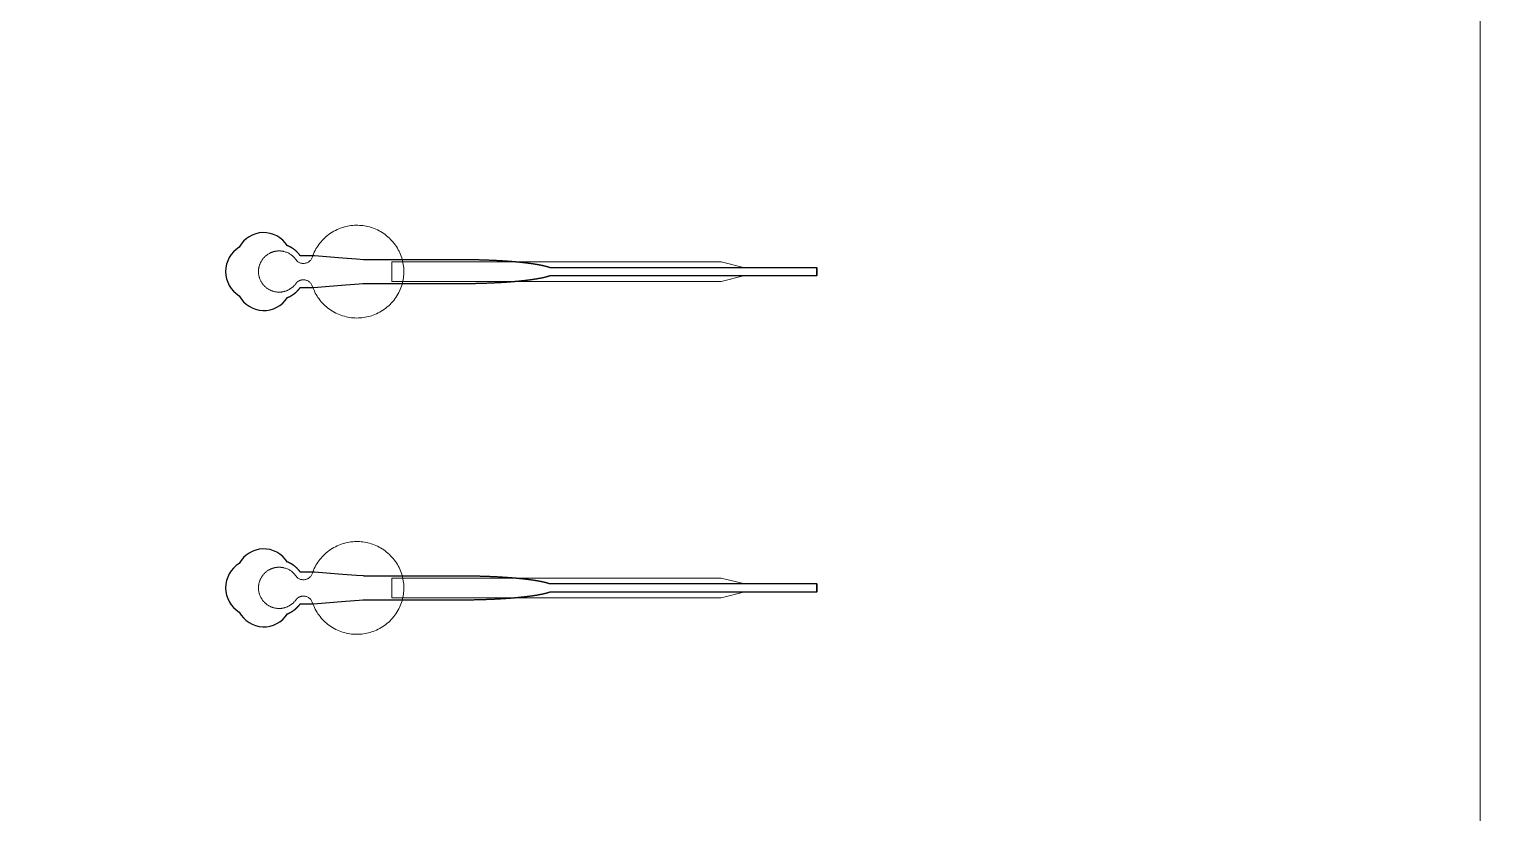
# Model space of a CAD drawing. Header units: inches. Extents: x -52997 to 52003, y -52254 to 52746.
# Drawn here: x 22411 to 31725, y -1610 to 3341 of the extents above; entities that cross this region are included whole.
import ezdxf

# ---------------------------------------------------------------- set-up
doc = ezdxf.new("R2010")
doc.units = ezdxf.units.IN
doc.header["$MEASUREMENT"] = 0
doc.layers.add('1', color=1, linetype='Continuous')
doc.layers.add('2', color=140, linetype='Continuous', lineweight=0)
doc.layers.add('3', color=90, linetype='Continuous', lineweight=0)

msp = doc.modelspace()

# ---------------------------------------------------------------- linework, layer by layer
at = {"layer": '1'}
for points in [[(-16283.4, -47485.7), (0, -47485.7), (16283.4, -47485.7, 5.999107)], [(-16250, -47285.7), (0, -47285.7), (16250, -47285.7, 5.986812)], [(-13685.8, -45485.7), (0, -45485.7), (13685.8, -45485.7, 6.794322)], [(24040.9, 1646.4), (24041.2, 1646.6), (24042.1, 1646.9), (24042.9, 1647.2), (24043.8, 1647.6), (24044.6, 1647.9), (24045.5, 1648.2), (24046.3, 1648.6), (24047.2, 1649), (24048, 1649.3), (24048.9, 1649.7), (24049.7, 1650.1), (24050.6, 1650.5), (24051.4, 1650.9), (24052.3, 1651.3), (24053.1, 1651.7), (24054, 1652.1), (24054.9, 1652.5), (24055.7, 1652.9), (24056.6, 1653.4), (24057.4, 1653.8), (24058.3, 1654.2), (24059.1, 1654.7), (24060, 1655.1), (24060.9, 1655.6), (24061.7, 1656.1), (24062.6, 1656.5), (24063.4, 1657), (24064.3, 1657.5), (24065.1, 1658), (24066, 1658.5), (24066.8, 1659), (24067.7, 1659.5), (24068.6, 1660), (24069.4, 1660.5), (24070.2, 1661), (24071.1, 1661.6), (24071.9, 1662.1), (24072.8, 1662.7), (24073.6, 1663.2), (24074.5, 1663.8), (24075.3, 1664.3), (24076.2, 1664.9), (24077, 1665.4), (24077.8, 1666), (24078.7, 1666.6), (24079.5, 1667.2), (24080.3, 1667.8), (24081.1, 1668.4), (24082, 1669), (24082.8, 1669.6), (24083.6, 1670.2), (24084.4, 1670.8), (24085.2, 1671.4), (24086, 1672), (24086.8, 1672.7), (24087.6, 1673.3), (24088.4, 1673.9), (24089.2, 1674.6), (24090, 1675.2), (24090.8, 1675.9), (24091.6, 1676.5), (24092.4, 1677.2), (24093.1, 1677.8), (24093.9, 1678.5), (24094.7, 1679.2), (24095.4, 1679.9), (24096.2, 1680.5), (24097, 1681.2), (24097.7, 1681.9), (24098.5, 1682.6), (24099.2, 1683.3), (24099.9, 1684), (24100.7, 1684.7), (24101.4, 1685.4), (24102.1, 1686.1), (24102.9, 1686.8), (24103.6, 1687.5), (24104.3, 1688.3), (24105, 1689), (24105.7, 1689.7), (24106.4, 1690.4), (24107.1, 1691.2), (24107.8, 1691.9), (24108.4, 1692.6), (24109.1, 1693.4), (24109.8, 1694.1), (24110.4, 1694.8), (24111.1, 1695.6), (24111.7, 1696.3), (24112.4, 1697.1), (24113, 1697.8), (24113.7, 1698.6), (24114.3, 1699.3), (24114.9, 1700.1), (24115.5, 1700.9), (24116.1, 1701.6), (24116.7, 1702.4), (24117.3, 1703.1), (24117.9, 1703.9), (24118.5, 1704.7), (24119.1, 1705.4), (24119.7, 1706.2), (24120.2, 1707), (24120.8, 1707.7), (24121.3, 1708.5), (24121.9, 1709.3), (24122.4, 1710), (24166, 1710), (24187.8, 1710), (24198.7, 1710), (24201.4, 1710), (24202.8, 1710), (24202.8, 1710), (24202.8, 1710), (24202.9, 1710), (24202.9, 1710), (24202.9, 1710.1), (24203, 1710.1), (24203.3, 1710.1), (24204, 1710.1), (24205.4, 1710.2), (24208.1, 1710.5), (24230.2, 1712.1), (24406.9, 1725.7), (24495.2, 1732.5), (24517.3, 1734.2), (24528.3, 1735), (24528.7, 1735), (24528.7, 1735), (24528.8, 1735), (24528.8, 1735), (24528.9, 1735), (24529.3, 1735), (24789.8, 1735), (24796.1, 1735), (24808.6, 1735), (24909.1, 1735), (25110.2, 1735), (25122.7, 1735), (25129, 1735), (25132.2, 1735), (25133.7, 1735), (25134.1, 1735), (25134.3, 1735), (25134.4, 1735), (25134.5, 1735), (25134.5, 1735), (25134.5, 1735), (25135.1, 1735), (25139.7, 1735.1), (25144.3, 1735.1), (25148.9, 1735.1), (25153.5, 1735.1), (25158.2, 1735.1), (25162.8, 1735.1), (25167.5, 1735.2), (25172.2, 1735.2), (25176.9, 1735.2), (25181.6, 1735.3), (25186.3, 1735.3), (25191, 1735.4), (25195.7, 1735.4), (25200.5, 1735.5), (25205.2, 1735.6), (25210, 1735.6), (25214.8, 1735.7), (25219.5, 1735.8), (25224.3, 1735.9), (25229.1, 1736), (25233.9, 1736.1), (25238.7, 1736.2), (25243.5, 1736.3), (25248.3, 1736.4), (25253.1, 1736.5), (25258, 1736.7), (25262.8, 1736.8), (25267.6, 1736.9), (25272.4, 1737.1), (25277.3, 1737.2), (25282.1, 1737.4), (25286.9, 1737.5), (25291.8, 1737.7), (25296.6, 1737.8), (25301.4, 1738), (25306.3, 1738.2), (25311.1, 1738.4), (25315.9, 1738.6), (25320.7, 1738.8), (25325.6, 1739), (25330.4, 1739.2), (25335.2, 1739.4), (25340, 1739.6), (25344.8, 1739.8), (25349.6, 1740), (25354.4, 1740.3), (25359.1, 1740.5), (25363.9, 1740.7), (25368.7, 1741), (25373.4, 1741.3), (25378.2, 1741.5), (25382.9, 1741.8), (25387.6, 1742), (25392.3, 1742.3), (25397, 1742.6), (25401.7, 1742.9), (25406.4, 1743.2), (25411, 1743.5), (25415.6, 1743.8), (25420.3, 1744.1), (25424.9, 1744.4), (25429.5, 1744.7), (25434, 1745.1), (25436.3, 1745.2), (25438.6, 1745.4), (25440.9, 1745.6), (25443.1, 1745.7), (25445.4, 1745.9), (25447.7, 1746.1), (25449.9, 1746.2), (25452.1, 1746.4), (25454.4, 1746.6), (25456.6, 1746.8), (25458.9, 1747), (25461.1, 1747.1), (25463.3, 1747.3), (25465.5, 1747.5), (25467.7, 1747.7), (25469.9, 1747.9), (25472.1, 1748.1), (25474.3, 1748.2), (25476.5, 1748.4), (25478.7, 1748.6), (25480.9, 1748.8), (25483, 1749), (25485.2, 1749.2), (25487.4, 1749.4), (25489.5, 1749.6), (25491.6, 1749.8), (25493.8, 1750), (25495.9, 1750.2), (25498, 1750.4), (25500.2, 1750.6), (25502.3, 1750.8), (25504.4, 1751), (25506.5, 1751.2), (25508.6, 1751.4), (25510.6, 1751.6), (25512.7, 1751.8), (25514.8, 1752), (25516.9, 1752.3), (25518.9, 1752.5), (25521, 1752.7), (25523, 1752.9), (25525, 1753.1), (25527.1, 1753.3), (25529.1, 1753.6), (25531.1, 1753.8), (25533.1, 1754), (25535.1, 1754.2), (25537.1, 1754.4), (25539.1, 1754.7), (25541, 1754.9), (25543, 1755.1), (25545, 1755.3), (25546.9, 1755.6), (25548.9, 1755.8), (25550.8, 1756), (25552.7, 1756.3), (25554.6, 1756.5), (25556.5, 1756.7), (25558.4, 1757), (25560.3, 1757.2), (25562.2, 1757.5), (25564.1, 1757.7), (25565.9, 1757.9), (25567.8, 1758.2), (25569.7, 1758.4), (25571.5, 1758.7), (25573.3, 1758.9), (25575.1, 1759.1), (25577, 1759.4), (25578.8, 1759.6), (25580.6, 1759.9), (25582.3, 1760.1), (25584.1, 1760.4), (25585.9, 1760.6), (25587.6, 1760.9), (25589.4, 1761.1), (25591.1, 1761.4), (25592.9, 1761.7), (25594.6, 1761.9), (25596.3, 1762.2), (25598, 1762.4), (25599.7, 1762.7), (25601.4, 1762.9), (25603, 1763.2), (25604.7, 1763.5), (25606.3, 1763.7), (25608, 1764), (25609.6, 1764.2), (25611.2, 1764.5), (25612.9, 1764.8), (25614.5, 1765), (25616.1, 1765.3), (25617.6, 1765.6), (25619.2, 1765.8), (25620.8, 1766.1), (25622.3, 1766.4), (25623.9, 1766.7), (25625.4, 1766.9), (25626.9, 1767.2), (25628.4, 1767.5), (25629.9, 1767.7), (25631.4, 1768), (25632.9, 1768.3), (25634.4, 1768.6), (25635.8, 1768.8), (25637.3, 1769.1), (25638.7, 1769.4), (25640.2, 1769.7), (25641.6, 1770), (25643, 1770.2), (25644.4, 1770.5), (25645.8, 1770.8), (25647.2, 1771.1), (25648.5, 1771.4), (25649.9, 1771.6), (25651.2, 1771.9), (25652.6, 1772.2), (25653.9, 1772.5), (25655.2, 1772.8), (25656.5, 1773.1), (25657.8, 1773.4), (25659.1, 1773.6), (25660.3, 1773.9), (25661.6, 1774.2), (25662.8, 1774.5), (25664.1, 1774.8), (25665.3, 1775.1), (25666.5, 1775.4), (25667.7, 1775.7), (25668.9, 1776), (25670.1, 1776.2), (25671.3, 1776.5), (25672.4, 1776.8), (25673.6, 1777.1), (25674.7, 1777.4), (25675.8, 1777.7), (25676.9, 1778), (25678, 1778.3), (25679.1, 1778.6), (25680.2, 1778.9), (25681.3, 1779.2), (25682.4, 1779.5), (25683.4, 1779.8), (25684.4, 1780.1), (25685.5, 1780.4), (25686.5, 1780.7), (25687.5, 1781), (25688.5, 1781.2), (25689.5, 1781.5), (25690.4, 1781.8), (25691.4, 1782.1), (25692.4, 1782.4), (25693.3, 1782.7), (25694.2, 1783), (25695.1, 1783.3), (25696, 1783.6), (25696.9, 1783.9), (25697.8, 1784.2), (25698.7, 1784.5), (25700.1, 1785), (27385.7, 1784.8), (27385.7, 1835), (25700.2, 1835), (25699.9, 1835.1), (25699, 1835.4), (25698.2, 1835.8), (25697.3, 1836.1), (25696.4, 1836.4), (25695.5, 1836.7), (25694.6, 1837), (25693.6, 1837.3), (25692.7, 1837.6), (25691.8, 1837.8), (25690.8, 1838.1), (25689.8, 1838.4), (25688.8, 1838.7), (25687.8, 1839), (25686.8, 1839.3), (25685.8, 1839.6), (25684.8, 1839.9), (25683.8, 1840.2), (25682.7, 1840.5), (25681.7, 1840.8), (25680.6, 1841.1), (25679.5, 1841.4), (25678.4, 1841.7), (25677.3, 1842), (25676.2, 1842.3), (25675.1, 1842.6), (25673.9, 1842.9), (25672.8, 1843.2), (25671.6, 1843.5), (25670.4, 1843.8), (25669.3, 1844.1), (25668.1, 1844.4), (25666.9, 1844.6), (25665.6, 1844.9), (25664.4, 1845.2), (25663.2, 1845.5), (25661.9, 1845.8), (25660.7, 1846.1), (25659.4, 1846.4), (25658.1, 1846.7), (25656.8, 1847), (25655.5, 1847.2), (25654.2, 1847.5), (25652.9, 1847.8), (25651.6, 1848.1), (25650.2, 1848.4), (25648.9, 1848.7), (25647.5, 1848.9), (25646.1, 1849.2), (25644.7, 1849.5), (25643.3, 1849.8), (25641.9, 1850.1), (25640.5, 1850.3), (25639.1, 1850.6), (25637.7, 1850.9), (25636.2, 1851.2), (25634.7, 1851.5), (25633.3, 1851.7), (25631.8, 1852), (25630.3, 1852.3), (25628.8, 1852.6), (25627.3, 1852.8), (25625.8, 1853.1), (25624.2, 1853.4), (25622.7, 1853.7), (25621.1, 1853.9), (25619.6, 1854.2), (25618, 1854.5), (25616.4, 1854.7), (25614.8, 1855), (25613.2, 1855.3), (25611.6, 1855.5), (25610, 1855.8), (25608.3, 1856.1), (25606.7, 1856.3), (25605, 1856.6), (25603.4, 1856.8), (25601.7, 1857.1), (25600, 1857.4), (25598.3, 1857.6), (25596.6, 1857.9), (25594.9, 1858.1), (25593.2, 1858.4), (25591.5, 1858.6), (25589.7, 1858.9), (25588, 1859.2), (25586.2, 1859.4), (25584.5, 1859.7), (25582.7, 1859.9), (25580.9, 1860.2), (25579.1, 1860.4), (25577.3, 1860.7), (25575.5, 1860.9), (25573.7, 1861.1), (25571.9, 1861.4), (25570, 1861.6), (25568.2, 1861.9), (25566.3, 1862.1), (25564.5, 1862.4), (25562.6, 1862.6), (25560.7, 1862.8), (25558.8, 1863.1), (25556.9, 1863.3), (25555, 1863.5), (25553.1, 1863.8), (25551.2, 1864), (25549.2, 1864.2), (25547.3, 1864.5), (25545.4, 1864.7), (25543.4, 1864.9), (25541.4, 1865.2), (25539.5, 1865.4), (25537.5, 1865.6), (25535.5, 1865.8), (25533.5, 1866.1), (25531.5, 1866.3), (25529.5, 1866.5), (25527.5, 1866.7), (25525.5, 1866.9), (25523.4, 1867.2), (25521.4, 1867.4), (25519.4, 1867.6), (25517.3, 1867.8), (25515.2, 1868), (25513.2, 1868.2), (25511.1, 1868.4), (25509, 1868.6), (25506.9, 1868.9), (25504.8, 1869.1), (25502.7, 1869.3), (25500.6, 1869.5), (25498.5, 1869.7), (25496.4, 1869.9), (25494.3, 1870.1), (25492.1, 1870.3), (25490, 1870.5), (25487.8, 1870.7), (25485.7, 1870.9), (25483.5, 1871.1), (25481.4, 1871.2), (25479.2, 1871.4), (25477, 1871.6), (25474.8, 1871.8), (25472.7, 1872), (25470.5, 1872.2), (25468.3, 1872.4), (25466.1, 1872.6), (25463.9, 1872.7), (25461.6, 1872.9), (25459.4, 1873.1), (25457.2, 1873.3), (25455, 1873.5), (25452.7, 1873.6), (25450.5, 1873.8), (25448.2, 1874), (25446, 1874.2), (25443.7, 1874.3), (25441.5, 1874.5), (25439.2, 1874.7), (25436.9, 1874.8), (25432.4, 1875.2), (25427.8, 1875.5), (25423.2, 1875.8), (25418.6, 1876.1), (25414, 1876.4), (25409.4, 1876.7), (25404.7, 1877), (25400.1, 1877.3), (25395.4, 1877.6), (25390.7, 1877.9), (25386, 1878.1), (25381.3, 1878.4), (25376.6, 1878.7), (25371.9, 1878.9), (25367.1, 1879.2), (25362.4, 1879.4), (25357.6, 1879.7), (25352.9, 1879.9), (25348.1, 1880.1), (25343.3, 1880.4), (25338.6, 1880.6), (25333.8, 1880.8), (25329, 1881), (25324.2, 1881.2), (25319.4, 1881.4), (25314.6, 1881.6), (25309.8, 1881.8), (25305, 1882), (25300.2, 1882.1), (25295.4, 1882.3), (25290.5, 1882.5), (25285.7, 1882.6), (25280.9, 1882.8), (25276.1, 1882.9), (25271.3, 1883.1), (25266.5, 1883.2), (25261.7, 1883.3), (25256.9, 1883.5), (25252.1, 1883.6), (25247.3, 1883.7), (25242.5, 1883.8), (25237.8, 1883.9), (25233, 1884), (25228.2, 1884.1), (25223.5, 1884.2), (25218.7, 1884.3), (25214, 1884.4), (25209.2, 1884.5), (25204.5, 1884.5), (25199.8, 1884.6), (25195.1, 1884.7), (25190.4, 1884.7), (25185.7, 1884.8), (25181, 1884.8), (25176.3, 1884.9), (25171.7, 1884.9), (25167, 1884.9), (25162.4, 1885), (25157.8, 1885), (25153.2, 1885), (25148.6, 1885), (25146.3, 1885), (25145.7, 1885), (25145.4, 1885), (25145.3, 1885), (25145.1, 1885), (25143.5, 1885), (25137.1, 1885), (25124.4, 1885), (25073.4, 1885), (24869.4, 1885), (24818.4, 1885), (24792.9, 1885), (24786.6, 1885), (24785, 1885), (24529.2, 1885), (24528.8, 1885), (24528.8, 1885), (24528.7, 1885), (24528.7, 1885), (24528.6, 1885), (24528.3, 1885.1), (24526.9, 1885.2), (24521.4, 1885.6), (24477.2, 1889), (24388.9, 1895.8), (24212.2, 1909.3), (24206.7, 1909.8), (24204, 1910), (24203.3, 1910), (24202.9, 1910), (24202.9, 1910), (24202.9, 1910), (24202.9, 1910), (24202.8, 1910), (24202.8, 1910), (24202.8, 1910), (24202.4, 1910), (24199.7, 1910), (24194.3, 1910), (24183.4, 1910), (24161.6, 1910), (24139.8, 1910), (24128.9, 1910), (24123.4, 1910), (24122.8, 1910), (24122.6, 1910), (24122.5, 1910), (24122.5, 1910), (24122.4, 1910), (24122.4, 1910), (24122.4, 1910.1), (24122, 1910.6), (24121.2, 1911.8), (24120.4, 1912.9), (24119.6, 1914), (24118.8, 1915.1), (24117.9, 1916.2), (24117, 1917.4), (24116.2, 1918.5), (24115.3, 1919.6), (24114.4, 1920.7), (24113.5, 1921.8), (24112.5, 1922.9), (24111.6, 1924), (24110.6, 1925.1), (24109.7, 1926.2), (24108.7, 1927.3), (24107.7, 1928.3), (24106.7, 1929.4), (24105.7, 1930.5), (24104.7, 1931.6), (24103.6, 1932.6), (24102.6, 1933.7), (24101.5, 1934.7), (24100.4, 1935.8), (24099.4, 1936.8), (24098.3, 1937.8), (24097.1, 1938.9), (24096, 1939.9), (24094.9, 1940.9), (24093.7, 1941.9), (24092.6, 1942.9), (24091.4, 1943.9), (24090.2, 1944.9), (24089.1, 1945.8), (24087.9, 1946.8), (24086.6, 1947.7), (24085.4, 1948.7), (24084.2, 1949.6), (24083, 1950.6), (24081.7, 1951.5), (24080.4, 1952.4), (24079.2, 1953.3), (24077.9, 1954.2), (24076.6, 1955.1), (24075.3, 1955.9), (24074, 1956.8), (24072.7, 1957.6), (24071.4, 1958.5), (24070.1, 1959.3), (24068.7, 1960.1), (24067.4, 1960.9), (24066, 1961.7), (24064.7, 1962.5), (24063.3, 1963.2), (24061.9, 1964), (24060.6, 1964.7), (24059.2, 1965.5), (24057.8, 1966.2), (24056.4, 1966.9), (24055, 1967.6), (24053.6, 1968.2), (24052.2, 1968.9), (24050.8, 1969.6), (24049.3, 1970.2), (24047.9, 1970.8), (24046.5, 1971.4), (24045.1, 1972), (24043.6, 1972.6), (24042.2, 1973.2), (24041, 1973.6, 0.576044), (23736.4, 1964.3, 0.560065), (23736.4, 1657.8, 0.578435)], [(24040.9, -353.6), (24041.2, -353.4), (24042.1, -353.1), (24042.9, -352.8), (24043.8, -352.4), (24044.6, -352.1), (24045.5, -351.8), (24046.3, -351.4), (24047.2, -351), (24048, -350.7), (24048.9, -350.3), (24049.7, -349.9), (24050.6, -349.5), (24051.4, -349.1), (24052.3, -348.7), (24053.1, -348.3), (24054, -347.9), (24054.9, -347.5), (24055.7, -347.1), (24056.6, -346.6), (24057.4, -346.2), (24058.3, -345.8), (24059.1, -345.3), (24060, -344.9), (24060.9, -344.4), (24061.7, -343.9), (24062.6, -343.5), (24063.4, -343), (24064.3, -342.5), (24065.1, -342), (24066, -341.5), (24066.8, -341), (24067.7, -340.5), (24068.6, -340), (24069.4, -339.5), (24070.2, -339), (24071.1, -338.4), (24071.9, -337.9), (24072.8, -337.3), (24073.6, -336.8), (24074.5, -336.2), (24075.3, -335.7), (24076.2, -335.1), (24077, -334.6), (24077.8, -334), (24078.7, -333.4), (24079.5, -332.8), (24080.3, -332.2), (24081.1, -331.6), (24082, -331), (24082.8, -330.4), (24083.6, -329.8), (24084.4, -329.2), (24085.2, -328.6), (24086, -328), (24086.8, -327.3), (24087.6, -326.7), (24088.4, -326.1), (24089.2, -325.4), (24090, -324.8), (24090.8, -324.1), (24091.6, -323.5), (24092.4, -322.8), (24093.1, -322.2), (24093.9, -321.5), (24094.7, -320.8), (24095.4, -320.1), (24096.2, -319.5), (24097, -318.8), (24097.7, -318.1), (24098.5, -317.4), (24099.2, -316.7), (24099.9, -316), (24100.7, -315.3), (24101.4, -314.6), (24102.1, -313.9), (24102.9, -313.2), (24103.6, -312.5), (24104.3, -311.7), (24105, -311), (24105.7, -310.3), (24106.4, -309.6), (24107.1, -308.8), (24107.8, -308.1), (24108.4, -307.4), (24109.1, -306.6), (24109.8, -305.9), (24110.4, -305.2), (24111.1, -304.4), (24111.7, -303.7), (24112.4, -302.9), (24113, -302.2), (24113.7, -301.4), (24114.3, -300.7), (24114.9, -299.9), (24115.5, -299.1), (24116.1, -298.4), (24116.7, -297.6), (24117.3, -296.9), (24117.9, -296.1), (24118.5, -295.3), (24119.1, -294.6), (24119.7, -293.8), (24120.2, -293), (24120.8, -292.3), (24121.3, -291.5), (24121.9, -290.7), (24122.4, -290), (24166, -290), (24187.8, -290), (24198.7, -290), (24201.4, -290), (24202.8, -290), (24202.8, -290), (24202.8, -290), (24202.9, -290), (24202.9, -290), (24202.9, -289.9), (24203, -289.9), (24203.3, -289.9), (24204, -289.9), (24205.4, -289.8), (24208.1, -289.5), (24230.2, -287.9), (24406.9, -274.3), (24495.2, -267.5), (24517.3, -265.8), (24528.3, -265), (24528.7, -265), (24528.7, -265), (24528.8, -265), (24528.8, -265), (24528.9, -265), (24529.3, -265), (24789.8, -265), (24796.1, -265), (24808.6, -265), (24909.1, -265), (25110.2, -265), (25122.7, -265), (25129, -265), (25132.2, -265), (25133.7, -265), (25134.1, -265), (25134.3, -265), (25134.4, -265), (25134.5, -265), (25134.5, -265), (25134.5, -265), (25135.1, -265), (25139.7, -264.9), (25144.3, -264.9), (25148.9, -264.9), (25153.5, -264.9), (25158.2, -264.9), (25162.8, -264.9), (25167.5, -264.8), (25172.2, -264.8), (25176.9, -264.8), (25181.6, -264.7), (25186.3, -264.7), (25191, -264.6), (25195.7, -264.6), (25200.5, -264.5), (25205.2, -264.4), (25210, -264.4), (25214.8, -264.3), (25219.5, -264.2), (25224.3, -264.1), (25229.1, -264), (25233.9, -263.9), (25238.7, -263.8), (25243.5, -263.7), (25248.3, -263.6), (25253.1, -263.5), (25258, -263.3), (25262.8, -263.2), (25267.6, -263.1), (25272.4, -262.9), (25277.3, -262.8), (25282.1, -262.6), (25286.9, -262.5), (25291.8, -262.3), (25296.6, -262.2), (25301.4, -262), (25306.3, -261.8), (25311.1, -261.6), (25315.9, -261.4), (25320.7, -261.2), (25325.6, -261), (25330.4, -260.8), (25335.2, -260.6), (25340, -260.4), (25344.8, -260.2), (25349.6, -260), (25354.4, -259.7), (25359.1, -259.5), (25363.9, -259.3), (25368.7, -259), (25373.4, -258.7), (25378.2, -258.5), (25382.9, -258.2), (25387.6, -258), (25392.3, -257.7), (25397, -257.4), (25401.7, -257.1), (25406.4, -256.8), (25411, -256.5), (25415.6, -256.2), (25420.3, -255.9), (25424.9, -255.6), (25429.5, -255.3), (25434, -254.9), (25436.3, -254.8), (25438.6, -254.6), (25440.9, -254.4), (25443.1, -254.3), (25445.4, -254.1), (25447.7, -253.9), (25449.9, -253.8), (25452.1, -253.6), (25454.4, -253.4), (25456.6, -253.2), (25458.9, -253), (25461.1, -252.9), (25463.3, -252.7), (25465.5, -252.5), (25467.7, -252.3), (25469.9, -252.1), (25472.1, -251.9), (25474.3, -251.8), (25476.5, -251.6), (25478.7, -251.4), (25480.9, -251.2), (25483, -251), (25485.2, -250.8), (25487.4, -250.6), (25489.5, -250.4), (25491.6, -250.2), (25493.8, -250), (25495.9, -249.8), (25498, -249.6), (25500.2, -249.4), (25502.3, -249.2), (25504.4, -249), (25506.5, -248.8), (25508.6, -248.6), (25510.6, -248.4), (25512.7, -248.2), (25514.8, -248), (25516.9, -247.7), (25518.9, -247.5), (25521, -247.3), (25523, -247.1), (25525, -246.9), (25527.1, -246.7), (25529.1, -246.4), (25531.1, -246.2), (25533.1, -246), (25535.1, -245.8), (25537.1, -245.6), (25539.1, -245.3), (25541, -245.1), (25543, -244.9), (25545, -244.7), (25546.9, -244.4), (25548.9, -244.2), (25550.8, -244), (25552.7, -243.7), (25554.6, -243.5), (25556.5, -243.3), (25558.4, -243), (25560.3, -242.8), (25562.2, -242.5), (25564.1, -242.3), (25565.9, -242.1), (25567.8, -241.8), (25569.7, -241.6), (25571.5, -241.3), (25573.3, -241.1), (25575.1, -240.9), (25577, -240.6), (25578.8, -240.4), (25580.6, -240.1), (25582.3, -239.9), (25584.1, -239.6), (25585.9, -239.4), (25587.6, -239.1), (25589.4, -238.9), (25591.1, -238.6), (25592.9, -238.3), (25594.6, -238.1), (25596.3, -237.8), (25598, -237.6), (25599.7, -237.3), (25601.4, -237.1), (25603, -236.8), (25604.7, -236.5), (25606.3, -236.3), (25608, -236), (25609.6, -235.8), (25611.2, -235.5), (25612.9, -235.2), (25614.5, -235), (25616.1, -234.7), (25617.6, -234.4), (25619.2, -234.2), (25620.8, -233.9), (25622.3, -233.6), (25623.9, -233.3), (25625.4, -233.1), (25626.9, -232.8), (25628.4, -232.5), (25629.9, -232.3), (25631.4, -232), (25632.9, -231.7), (25634.4, -231.4), (25635.8, -231.2), (25637.3, -230.9), (25638.7, -230.6), (25640.2, -230.3), (25641.6, -230), (25643, -229.8), (25644.4, -229.5), (25645.8, -229.2), (25647.2, -228.9), (25648.5, -228.6), (25649.9, -228.4), (25651.2, -228.1), (25652.6, -227.8), (25653.9, -227.5), (25655.2, -227.2), (25656.5, -226.9), (25657.8, -226.6), (25659.1, -226.4), (25660.3, -226.1), (25661.6, -225.8), (25662.8, -225.5), (25664.1, -225.2), (25665.3, -224.9), (25666.5, -224.6), (25667.7, -224.3), (25668.9, -224), (25670.1, -223.8), (25671.3, -223.5), (25672.4, -223.2), (25673.6, -222.9), (25674.7, -222.6), (25675.8, -222.3), (25676.9, -222), (25678, -221.7), (25679.1, -221.4), (25680.2, -221.1), (25681.3, -220.8), (25682.4, -220.5), (25683.4, -220.2), (25684.4, -219.9), (25685.5, -219.6), (25686.5, -219.3), (25687.5, -219), (25688.5, -218.8), (25689.5, -218.5), (25690.4, -218.2), (25691.4, -217.9), (25692.4, -217.6), (25693.3, -217.3), (25694.2, -217), (25695.1, -216.7), (25696, -216.4), (25696.9, -216.1), (25697.8, -215.8), (25698.7, -215.5), (25700.1, -215), (27385.7, -215.2), (27385.7, -165), (25700.2, -165), (25699.9, -164.9), (25699, -164.6), (25698.2, -164.2), (25697.3, -163.9), (25696.4, -163.6), (25695.5, -163.3), (25694.6, -163), (25693.6, -162.7), (25692.7, -162.4), (25691.8, -162.2), (25690.8, -161.9), (25689.8, -161.6), (25688.8, -161.3), (25687.8, -161), (25686.8, -160.7), (25685.8, -160.4), (25684.8, -160.1), (25683.8, -159.8), (25682.7, -159.5), (25681.7, -159.2), (25680.6, -158.9), (25679.5, -158.6), (25678.4, -158.3), (25677.3, -158), (25676.2, -157.7), (25675.1, -157.4), (25673.9, -157.1), (25672.8, -156.8), (25671.6, -156.5), (25670.4, -156.2), (25669.3, -155.9), (25668.1, -155.6), (25666.9, -155.4), (25665.6, -155.1), (25664.4, -154.8), (25663.2, -154.5), (25661.9, -154.2), (25660.7, -153.9), (25659.4, -153.6), (25658.1, -153.3), (25656.8, -153), (25655.5, -152.8), (25654.2, -152.5), (25652.9, -152.2), (25651.6, -151.9), (25650.2, -151.6), (25648.9, -151.3), (25647.5, -151.1), (25646.1, -150.8), (25644.7, -150.5), (25643.3, -150.2), (25641.9, -149.9), (25640.5, -149.7), (25639.1, -149.4), (25637.7, -149.1), (25636.2, -148.8), (25634.7, -148.5), (25633.3, -148.3), (25631.8, -148), (25630.3, -147.7), (25628.8, -147.4), (25627.3, -147.2), (25625.8, -146.9), (25624.2, -146.6), (25622.7, -146.3), (25621.1, -146.1), (25619.6, -145.8), (25618, -145.5), (25616.4, -145.3), (25614.8, -145), (25613.2, -144.7), (25611.6, -144.5), (25610, -144.2), (25608.3, -143.9), (25606.7, -143.7), (25605, -143.4), (25603.4, -143.2), (25601.7, -142.9), (25600, -142.6), (25598.3, -142.4), (25596.6, -142.1), (25594.9, -141.9), (25593.2, -141.6), (25591.5, -141.4), (25589.7, -141.1), (25588, -140.8), (25586.2, -140.6), (25584.5, -140.3), (25582.7, -140.1), (25580.9, -139.8), (25579.1, -139.6), (25577.3, -139.3), (25575.5, -139.1), (25573.7, -138.9), (25571.9, -138.6), (25570, -138.4), (25568.2, -138.1), (25566.3, -137.9), (25564.5, -137.6), (25562.6, -137.4), (25560.7, -137.2), (25558.8, -136.9), (25556.9, -136.7), (25555, -136.5), (25553.1, -136.2), (25551.2, -136), (25549.2, -135.8), (25547.3, -135.5), (25545.4, -135.3), (25543.4, -135.1), (25541.4, -134.8), (25539.5, -134.6), (25537.5, -134.4), (25535.5, -134.2), (25533.5, -133.9), (25531.5, -133.7), (25529.5, -133.5), (25527.5, -133.3), (25525.5, -133.1), (25523.4, -132.8), (25521.4, -132.6), (25519.4, -132.4), (25517.3, -132.2), (25515.2, -132), (25513.2, -131.8), (25511.1, -131.6), (25509, -131.4), (25506.9, -131.1), (25504.8, -130.9), (25502.7, -130.7), (25500.6, -130.5), (25498.5, -130.3), (25496.4, -130.1), (25494.3, -129.9), (25492.1, -129.7), (25490, -129.5), (25487.8, -129.3), (25485.7, -129.1), (25483.5, -128.9), (25481.4, -128.8), (25479.2, -128.6), (25477, -128.4), (25474.8, -128.2), (25472.7, -128), (25470.5, -127.8), (25468.3, -127.6), (25466.1, -127.4), (25463.9, -127.3), (25461.6, -127.1), (25459.4, -126.9), (25457.2, -126.7), (25455, -126.5), (25452.7, -126.4), (25450.5, -126.2), (25448.2, -126), (25446, -125.8), (25443.7, -125.7), (25441.5, -125.5), (25439.2, -125.3), (25436.9, -125.2), (25432.4, -124.8), (25427.8, -124.5), (25423.2, -124.2), (25418.6, -123.9), (25414, -123.6), (25409.4, -123.3), (25404.7, -123), (25400.1, -122.7), (25395.4, -122.4), (25390.7, -122.1), (25386, -121.9), (25381.3, -121.6), (25376.6, -121.3), (25371.9, -121.1), (25367.1, -120.8), (25362.4, -120.6), (25357.6, -120.3), (25352.9, -120.1), (25348.1, -119.9), (25343.3, -119.6), (25338.6, -119.4), (25333.8, -119.2), (25329, -119), (25324.2, -118.8), (25319.4, -118.6), (25314.6, -118.4), (25309.8, -118.2), (25305, -118), (25300.2, -117.9), (25295.4, -117.7), (25290.5, -117.5), (25285.7, -117.4), (25280.9, -117.2), (25276.1, -117.1), (25271.3, -116.9), (25266.5, -116.8), (25261.7, -116.7), (25256.9, -116.5), (25252.1, -116.4), (25247.3, -116.3), (25242.5, -116.2), (25237.8, -116.1), (25233, -116), (25228.2, -115.9), (25223.5, -115.8), (25218.7, -115.7), (25214, -115.6), (25209.2, -115.5), (25204.5, -115.5), (25199.8, -115.4), (25195.1, -115.3), (25190.4, -115.3), (25185.7, -115.2), (25181, -115.2), (25176.3, -115.1), (25171.7, -115.1), (25167, -115.1), (25162.4, -115), (25157.8, -115), (25153.2, -115), (25148.6, -115), (25146.3, -115), (25145.7, -115), (25145.4, -115), (25145.3, -115), (25145.1, -115), (25143.5, -115), (25137.1, -115), (25124.4, -115), (25073.4, -115), (24869.4, -115), (24818.4, -115), (24792.9, -115), (24786.6, -115), (24785, -115), (24529.2, -115), (24528.8, -115), (24528.8, -115), (24528.7, -115), (24528.7, -115), (24528.6, -115), (24528.3, -114.9), (24526.9, -114.8), (24521.4, -114.4), (24477.2, -111), (24388.9, -104.2), (24212.2, -90.7), (24206.7, -90.2), (24204, -90), (24203.3, -90), (24202.9, -90), (24202.9, -90), (24202.9, -90), (24202.9, -90), (24202.8, -90), (24202.8, -90), (24202.8, -90), (24202.4, -90), (24199.7, -90), (24194.3, -90), (24183.4, -90), (24161.6, -90), (24139.8, -90), (24128.9, -90), (24123.4, -90), (24122.8, -90), (24122.6, -90), (24122.5, -90), (24122.5, -90), (24122.4, -90), (24122.4, -90), (24122.4, -89.9), (24122, -89.4), (24121.2, -88.2), (24120.4, -87.1), (24119.6, -86), (24118.8, -84.9), (24117.9, -83.8), (24117, -82.6), (24116.2, -81.5), (24115.3, -80.4), (24114.4, -79.3), (24113.5, -78.2), (24112.5, -77.1), (24111.6, -76), (24110.6, -74.9), (24109.7, -73.8), (24108.7, -72.7), (24107.7, -71.7), (24106.7, -70.6), (24105.7, -69.5), (24104.7, -68.4), (24103.6, -67.4), (24102.6, -66.3), (24101.5, -65.3), (24100.4, -64.2), (24099.4, -63.2), (24098.3, -62.2), (24097.1, -61.1), (24096, -60.1), (24094.9, -59.1), (24093.7, -58.1), (24092.6, -57.1), (24091.4, -56.1), (24090.2, -55.1), (24089.1, -54.2), (24087.9, -53.2), (24086.6, -52.3), (24085.4, -51.3), (24084.2, -50.4), (24083, -49.4), (24081.7, -48.5), (24080.4, -47.6), (24079.2, -46.7), (24077.9, -45.8), (24076.6, -44.9), (24075.3, -44.1), (24074, -43.2), (24072.7, -42.4), (24071.4, -41.5), (24070.1, -40.7), (24068.7, -39.9), (24067.4, -39.1), (24066, -38.3), (24064.7, -37.5), (24063.3, -36.8), (24061.9, -36), (24060.6, -35.3), (24059.2, -34.5), (24057.8, -33.8), (24056.4, -33.1), (24055, -32.4), (24053.6, -31.8), (24052.2, -31.1), (24050.8, -30.4), (24049.3, -29.8), (24047.9, -29.2), (24046.5, -28.6), (24045.1, -28), (24043.6, -27.4), (24042.2, -26.8), (24041, -26.4, 0.576044), (23736.4, -35.7, 0.560065), (23736.4, -342.2, 0.578435)]]:
    msp.add_lwpolyline(points, format="xyb", close=True, dxfattribs=at)
msp.add_circle((-497.2, 245.8), 52500, dxfattribs=at)
at = {"layer": '2'}
for points in [[(-16283.4, -47485.7), (0, -47485.7), (16283.4, -47485.7, 5.999107)], [(-16250, -47285.7), (0, -47285.7), (16250, -47285.7, 5.986812)], [(-13685.8, -45485.7), (0, -45485.7), (13685.8, -45485.7, 6.794322)]]:
    msp.add_lwpolyline(points, format="xyb", close=True, dxfattribs=at)
msp.add_lwpolyline([(31577, 16900.2), (31577, -19347.5), (-31423, -19347.5), (-31423, 16900.2)], close=True, dxfattribs=at)
msp.add_circle((-497.2, 245.8), 52500, dxfattribs=at)
for points in [[(24097.8, 1739.5), (24120, 1762.7), (24151.7, 1757.5), (24183.3, 1752.2), (24196.9, 1723.2), (24272.3, 1482.4), (24524.4, 1520), (24776.4, 1557.7), (24776.5, 1809.8), (24776.6, 2062), (24524.6, 2099.9), (24272.7, 2137.8), (24197, 1897), (24183.8, 1868.6), (24152.9, 1862.8), (24122.1, 1857.1), (24099.5, 1878.9), (24048.1, 1962.3), (23953.7, 1936.1), (23859.3, 1910), (23858.2, 1812.1), (23857, 1714.2), (23950.7, 1685.8), (24044.4, 1657.4), (24097.8, 1739.5)], [(24097.8, -260.5), (24120, -237.3), (24151.7, -242.5), (24183.3, -247.8), (24196.9, -276.8), (24272.3, -517.6), (24524.4, -480), (24776.4, -442.3), (24776.5, -190.2), (24776.6, 62), (24524.6, 99.9), (24272.7, 137.8), (24197, -103), (24183.8, -131.4), (24152.9, -137.2), (24122.1, -142.9), (24099.5, -121.1), (24048.1, -37.7), (23953.7, -63.9), (23859.3, -90), (23858.2, -187.9), (23857, -285.8), (23950.7, -314.2), (24044.4, -342.6), (24097.8, -260.5)]]:
    msp.add_rational_spline(points, [1, 0.884783429184, 1, 0.884783429184, 1, 0.758252289935, 1, 0.758252289935, 1, 0.758252289935, 1, 0.758252289935, 1, 0.888941908896, 1, 0.888941908896, 1, 0.79946124759, 1, 0.79946124759, 1, 0.79946124759, 1, 0.79946124759, 1], degree=2, knots=[0, 0, 0, 0.969535, 0.969535, 1.939069, 1.939069, 3.359405, 3.359405, 4.779741, 4.779741, 6.200078, 6.200078, 7.620414, 7.620414, 8.571947, 8.571947, 9.52348, 9.52348, 10.812277, 10.812277, 12.101074, 12.101074, 13.389871, 13.389871, 14.678668, 14.678668, 14.678668], dxfattribs=at)
at = {"layer": '3'}
for points in [[(-16283.4, -47485.7), (0, -47485.7), (16283.4, -47485.7, 5.999107)], [(-16283.4, -47485.7), (0, -47485.7), (16283.4, -47485.7, 5.999107)], [(-16250, -47285.7), (0, -47285.7), (16250, -47285.7, 5.986812)], [(-16250, -47285.7), (0, -47285.7), (16250, -47285.7, 5.986812)], [(-13685.8, -45485.7), (0, -45485.7), (13685.8, -45485.7, 6.794322)], [(-13685.8, -45485.7), (0, -45485.7), (13685.8, -45485.7, 6.794322)]]:
    msp.add_lwpolyline(points, format="xyb", close=True, dxfattribs=at)
for points in [[(24701.4, 1872.6), (26780.9, 1872.5), (26930.9, 1835), (27387.8, 1835), (27387.8, 1785), (26930.9, 1785), (26780.9, 1747.5), (24701.4, 1747.6)], [(24701.4, -127.4), (26780.9, -127.5), (26930.9, -165), (27387.8, -165), (27387.8, -215), (26930.9, -215), (26780.9, -252.5), (24701.4, -252.4)]]:
    msp.add_lwpolyline(points, close=True, dxfattribs=at)
msp.add_circle((-497.2, 245.8), 52500, dxfattribs=at)
msp.add_circle((-497.2, 245.8), 52500, dxfattribs=at)

doc.saveas('drawing.dxf')
